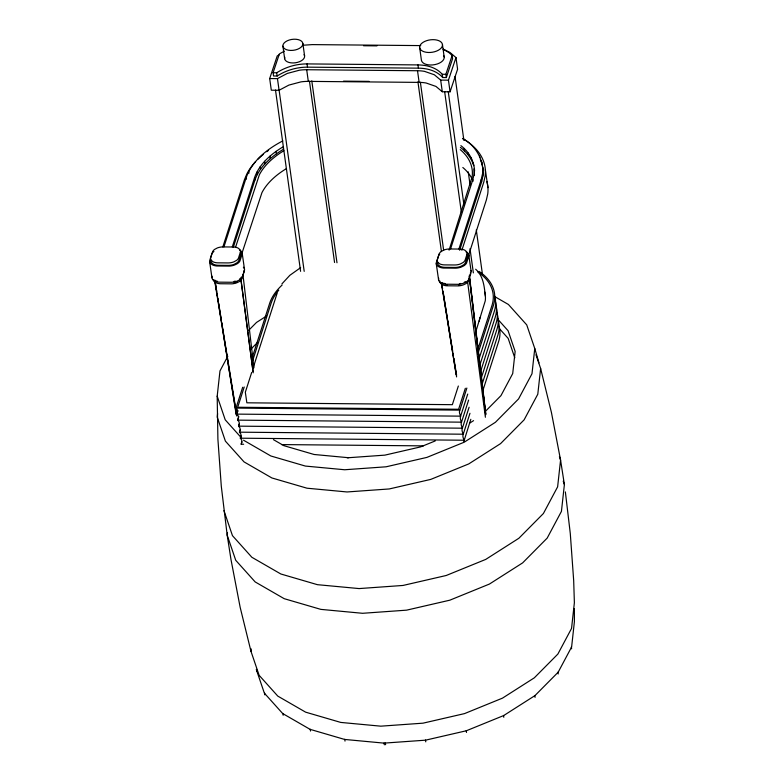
<?xml version="1.0" encoding="UTF-8"?>
<svg xmlns="http://www.w3.org/2000/svg" width="784" height="784" viewBox="0 0 784 784"><rect width="100%" height="100%" fill="white"/><g stroke="black" fill="none" stroke-linecap="round" stroke-linejoin="round"><path stroke-width="1.18" d="M474.467 175.489L474.251 168.619L474.075 174.146L472.84 179.614L450.584 248.881M459.659 250.253L481.582 181.996C486.531 165.218 477.995 146.569 462.501 138.445M482.905 176.116L482.748 167.59M463.756 441.735L470.831 419.303M565.362 491.911L570.291 533.522L573.682 580.572L574.378 602.7L571.546 628.425L557.885 654.052L534.325 677.827L502.475 698.142L464.51 713.607L423.007 723.171L380.799 726.17L340.766 722.427L305.633 712.166L277.791 696.104L259.141 675.328L250.958 651.259L240.159 607.296L231.015 559.688L227.193 535.188L221.294 486.227L217.903 439.177L217.188 396.194L219.971 370.94L227.791 356.259M217.589 413.54L217.207 417.049L225.39 441.118L244.04 461.894L271.881 477.956L307.014 488.207L347.047 491.96L389.256 488.951L430.759 479.396L468.724 463.932L500.574 443.617L524.133 419.832L537.795 394.205L540.627 368.49L535.952 354.731M227.458 532.855L227.193 535.188L235.729 560.286L255.172 581.934L284.2 598.682L320.832 609.374L362.571 613.294L406.573 610.158L449.84 600.181L489.422 584.06L522.634 562.883L547.193 538.089L561.432 511.374L564.392 484.561L560.57 460.071L551.426 412.453L540.627 368.49M250.958 651.259L251.213 648.927M385.316 743.036L385.601 744.712M494.743 296.597L508.414 304.476L526.73 324.88L534.766 348.508L531.983 373.762L518.567 398.929L495.439 422.272L464.157 442.225L426.878 457.405L386.13 466.794L344.686 469.753L305.368 466.068L270.872 455.994L243.54 440.216M212.082 276.233L211.925 276.977A10.221 5.733 -8.2 0 0 213.072 279.839L214.63 280.946A10.702 5.998 -8.2 0 0 219.177 282.152L231.701 282.269A10.702 5.998 -8.2 0 0 236.993 281.152L239.257 280.074A10.221 5.733 -8.2 0 0 242.217 277.252L242.54 276.507M243.755 273.048L243.902 272.342A9.643 5.41 -8.2 0 0 243.697 270.921M438.717 278.281L438.56 279.035A10.221 5.733 -8.2 0 0 439.697 281.887L441.255 283.004A10.702 5.998 -8.2 0 0 445.802 284.21L458.326 284.327A10.702 5.998 -8.2 0 0 463.628 283.2L465.882 282.132A10.221 5.733 -8.2 0 0 468.852 279.31L469.175 278.565M470.38 275.106L470.527 274.39A9.643 5.41 -8.2 0 0 470.322 272.979M458.934 248.959L481.229 179.546L482.552 173.666M479.191 321.136L479.994 317.598M222.832 246.94L244.402 179.81L246.901 173.832A97.765 54.811 -8.2 0 1 255.604 161.622M223.959 246.833L246.264 177.419C252.33 160.553 267.432 148.901 282.828 140.875M232.309 246.901L254.555 177.635C259.347 163.934 270.999 154.095 283.083 146.824L283.436 149.274C271.352 156.545 259.7 166.384 254.908 180.085L233.397 247.048M235.621 247.068L259.357 174.793A84.633 47.452 -8.2 0 1 283.896 150.704M241.903 253.408L261.934 192.668A84.633 47.452 -8.2 0 1 286.474 168.589M243.638 444.244L241.188 444.224L241.835 441.794A5.635 4.047 -53.7 0 0 241.541 439.716L240.325 438.197L240.972 435.777A5.635 4.047 -53.7 0 0 240.668 433.699L239.453 432.18L240.1 429.75A5.635 4.047 -53.7 0 0 239.806 427.672L238.591 426.153L239.238 423.732A5.635 4.047 -53.7 0 0 238.934 421.655L237.719 420.136L238.365 417.715A5.635 4.047 -53.7 0 0 238.071 415.638L236.846 414.119L237.503 411.688A5.635 4.047 -53.7 0 0 237.199 409.611L235.984 408.092L242.677 387.247M252.017 358.19L269.598 303.477A80.654 45.217 -8.2 0 1 282.132 285.033M244.216 386.982L237.699 407.259L458.601 409.268L465.343 388.286M252.703 360.542L271.029 303.506A79.194 44.394 -8.2 0 1 278.781 290.139M237.964 410.64L236.846 414.119L460.639 416.147L467.734 394.058M251.693 372.41L245.323 392.235L246.852 402.809L452.358 404.671L458.346 386.022M252.82 368.911L277.164 293.128M238.836 416.667L237.719 420.136L461.511 422.164L468.607 400.075M239.326 423.84L238.591 426.153L462.374 428.191L469.097 407.259M240.198 429.857L239.453 432.18L463.246 434.209L469.969 413.286M241.07 435.884L240.325 438.197L464.108 440.226L463.187 437.795A5.635 2.313 64.1 0 1 462.893 435.708L463.246 434.209L462.325 431.768A5.635 2.313 64.1 0 1 462.021 429.691L462.374 428.191L461.453 425.751A5.635 2.313 64.1 0 1 461.159 423.674L461.511 422.164L460.59 419.724A5.635 2.313 64.1 0 1 460.286 417.647L460.639 416.147L459.718 413.707A5.635 2.313 64.1 0 1 459.424 411.629L466.872 388.041M241.188 444.224L241.933 441.902M449.085 250.155L472.164 176.723A84.633 47.452 -8.2 0 0 460.247 149.607M461.884 250.272L483.816 181.986L485.169 175.988A97.765 54.811 -8.2 0 0 462.785 138.68M468.538 255.437L486.394 199.861L487.746 193.873A97.765 54.811 -8.2 0 0 486.903 181.574M475.467 332.739L485.257 300.86A71.285 39.964 -8.2 0 0 484.649 291.893M477.701 349.811L491.94 305.515A79.194 44.394 -8.2 0 0 477.819 271.979M477.701 354.329L493.381 305.505A80.654 45.217 -8.2 0 0 479.004 271.362M478.563 360.346L494.253 311.522A80.654 45.217 -8.2 0 0 494.724 296.215M479.436 366.363L495.125 317.54A80.654 45.217 -8.2 0 0 495.596 302.232M480.298 372.39L495.988 323.567A80.654 45.217 -8.2 0 0 495.841 306.299M481.17 378.407L496.86 329.584A80.654 45.217 -8.2 0 0 496.703 312.316M481.66 385.591L497.722 335.611A80.654 45.217 -8.2 0 0 497.575 318.343M482.532 391.618L498.595 341.628A80.654 45.217 -8.2 0 0 499.065 326.32M443.274 49.157L449.947 52.45L455.974 57.565L457.591 69.217L450.065 91.816L442.294 91.748L435.973 86.426L426.124 83.006A27.303 14.925 -7.9 0 0 419.136 82.389L308.308 81.379A27.303 14.925 -7.9 0 0 300.948 81.879L288.884 85.093L279.075 90.268L271.303 90.199L269.686 78.547L277.222 55.948L279.143 54.821M443.176 49.216L449.007 52.646L452.133 55.468L452.584 58.722L446.312 77.567L442.705 77.538C436.717 70.678 427.211 68.267 418.421 68.159L307.504 67.159C296.822 67.12 286.14 70.256 277.154 76.028L273.547 75.999L273.097 72.745L279.369 53.91L284.357 51.156M446.312 77.567L445.861 74.313L452.133 55.468M450.065 91.816L448.448 80.164L455.974 57.565M281.897 283.916L289.845 275.311L300.654 267.628M248.802 330.211L256.515 322.43L266.599 315.991M250.998 349.056L257.75 342.236M484.904 411.845L500.956 395.646L512.707 373.586L515.147 351.457L508.101 330.74L497.673 319.117M469.508 423.233L473.575 420.645M273.097 72.745L276.703 72.785C285.699 67.012 296.372 63.867 307.054 63.906L417.97 64.915C426.761 65.013 436.267 67.424 442.254 74.284L442.705 77.538M269.686 78.547L277.458 78.616L287.277 73.441L299.341 70.227A27.303 14.925 -7.9 0 1 306.701 69.727L417.519 70.736A27.303 14.925 -7.9 0 1 424.507 71.364L434.356 74.774L440.677 80.095L442.294 91.748M464.236 282.299L465.255 281.76M236.239 282.191L237.209 281.779M435.238 440.931L420.587 446.9L384.875 455.132L347.273 457.807M234.112 282.808L235.2 282.534M303.78 45.188L312.267 44.61L420.743 45.599M458.503 285.17L459.63 285.053M363.541 45.746L376.957 45.864M442.254 74.284L445.861 74.313M440.677 80.095L448.448 80.164M343.51 81.144L369.127 81.379M235.984 408.092L459.777 410.12M281.544 444.587L423.399 445.871M348.547 457.719L314.09 454.485L283.857 445.665L273.44 439.648M445.959 284.935L447.007 285.062M466.127 252.007L467.685 253.114A10.221 5.733 -8.2 0 1 468.822 255.976L466.519 263.15A10.221 5.733 -8.2 0 1 463.55 265.972L461.296 267.05A10.702 5.998 -8.2 0 1 455.994 268.167L443.479 268.059A10.702 5.998 -8.2 0 1 438.922 266.844L437.374 265.737A10.221 5.733 -8.2 0 1 436.227 262.875L438.54 255.702A10.221 5.733 -8.2 0 1 439.716 254.202M239.502 249.949L241.051 251.056A10.221 5.733 -8.2 0 1 242.197 253.918L239.884 261.101A10.221 5.733 -8.2 0 1 236.925 263.914L234.671 264.992A10.702 5.998 -8.2 0 1 229.369 266.109L216.845 266.001A10.702 5.998 -8.2 0 1 212.297 264.786L210.739 263.679A10.221 5.733 -8.2 0 1 209.602 260.827L211.905 253.644A10.221 5.733 -8.2 0 1 213.914 251.458M214.591 280.035L215.394 280.525M460.874 145.648C468.92 151.616 474.144 161.014 474.604 171.059M460.394 147.392C466.509 151.998 471.488 158.26 473.683 165.659L473.33 163.219M499.408 328.633L508.169 338.384L514.765 357.808M241.149 437.56L225.224 419.822L217.188 396.194M475.653 269.216C483.483 276.017 484.277 286.738 485.394 296.323M480.337 159.544L482.091 164.111L483.101 170.04M559.413 456.651L560.57 460.071L557.62 486.844L543.4 513.51L518.881 538.255L485.737 559.404L446.214 575.495L403.015 585.452L359.092 588.578L317.422 584.678L280.848 573.996L251.87 557.287L232.466 535.658L223.94 510.609M563.226 481.141L564.392 484.561M256.29 669.448L264.345 693.125L282.691 713.548L310.072 729.345L344.627 739.439L384.003 743.124L425.516 740.174L466.333 730.766L503.681 715.557L535.002 695.575L558.179 672.192L571.614 646.986L574.398 621.683L574.388 608.57M534.766 348.508L538.98 362.865M442.156 286.209L442.548 288.61M447.233 317.491L442.94 291.021L456.121 374.468M447.625 319.901L448.017 322.302M448.409 324.713L452.701 351.183M453.093 353.594L453.485 355.995M453.877 358.406L456.611 375.252M441.461 283.867L456.611 376.928M215.914 286.552L214.943 280.535L236.2 414.716M216.306 288.963L216.698 291.374M217.09 293.775L217.482 296.185M217.874 298.586L218.266 300.997M218.648 303.398L219.04 305.809M219.432 308.22L221.382 320.244M221.774 322.655L222.166 325.066M222.558 327.467L236.817 415.314M214.63 280.603L236.67 415.971M442.137 286.229L442.519 288.649M571.35 646.986L571.614 648.819M557.934 672.143L558.198 673.975M485.365 169.775L487.942 187.65M481.739 161.661L482.091 164.111M479.543 155.947L479.779 157.584M481.229 179.546L481.582 181.996M471.331 158.015L471.684 160.465M472.84 179.614L473.075 181.241M468.293 153.076L468.646 155.526M464.226 148.47L464.579 150.92M534.806 695.496L535.07 697.329M468.803 255.212L471.135 271.362M503.534 715.439L503.798 717.272M436.247 263.64L438.579 279.8M466.255 730.629L466.519 732.462M425.496 740.018L425.761 741.85M384.052 742.967L384.317 744.8M276.086 151.332L276.438 153.782M269.902 156.183L270.255 158.633M264.58 161.318L264.933 163.768M344.744 739.283L345.009 741.115M260.21 166.669L260.562 169.119M256.838 172.176L257.191 174.626M254.555 177.635L254.908 180.085M248.714 171.549L248.949 173.186M246.264 177.419L246.499 179.056M242.178 253.154L244.5 269.314M310.248 729.208L310.513 731.041M282.906 713.44L283.171 715.273M209.622 261.591L211.945 277.742M264.59 693.046L264.855 694.879M256.554 669.409L256.819 671.241M455.034 76.42L463.903 140.463M468.254 171.882L470.096 185.171M476.29 229.888L482.483 274.596M442.46 44.512A11.505 6.282 -7.9 0 1 426.094 52.254A11.505 6.282 -7.9 0 1 424.644 41.464A11.505 6.282 -7.9 0 1 442.46 44.512L444.185 57.026M448.252 91.63L463.991 205.222M470.008 248.724L473.36 272.891M444.646 91.601L461.384 212.444M419.665 47.638L421.4 60.162A11.505 6.282 -7.9 0 0 435.11 64.562A11.505 6.282 -7.9 0 0 443.587 55.468M417.97 64.915L418.421 68.159M420.371 82.232L443.636 250.194M417.519 70.736L419.136 82.389M417.931 81.82L441.441 251.586M311.797 80.86L336.983 262.758M307.054 63.906L307.504 67.159M309.455 81.222L334.562 262.483M306.701 69.727L308.308 81.379M302.859 43.453A10.065 5.498 -7.9 0 1 288.541 50.225A10.065 5.498 -7.9 0 1 287.267 40.788A10.065 5.498 -7.9 0 1 302.859 43.453L304.594 55.968M282.916 46.187L284.651 58.712M276.703 72.785L277.154 76.028M279.104 90.101L304.202 271.362M277.458 78.616L279.075 90.268M275.498 90.062L300.595 271.333M467.578 281.632L485.404 417.264M253.203 372.821L240.953 279.584L253.007 371.538M469.381 275.066L485.747 413.619M242.903 274.233L253.947 367.814M258.044 159.113A97.765 54.811 -8.2 0 1 263.238 154.448M266.727 151.724A97.765 54.811 -8.2 0 1 268.549 150.391M213.17 279.574A9.643 5.41 -8.2 0 0 214.228 281.544L215.698 282.593A10.094 5.655 -8.2 0 0 219.99 283.739L231.799 283.847A10.094 5.655 -8.2 0 0 236.797 282.789L238.924 281.77A9.643 5.41 -8.2 0 0 241.727 279.114L244.52 270.078A10.221 5.733 -8.2 0 0 244.304 268.569M217.364 281.27A10.094 5.655 -8.2 0 1 216.325 280.937M235.308 281.113A10.094 5.655 -8.2 0 1 234.063 281.427M241.423 277.046A9.643 5.41 -8.2 0 1 239.532 279.104M211.082 260.063A8.81 4.939 -8.2 0 0 211.464 262.64L213.287 264.169A9.369 5.253 -8.2 0 0 218.422 265.286L228.262 265.374A9.369 5.253 -8.2 0 0 234.073 264.365L236.876 262.875A8.81 4.939 -8.2 0 0 238.904 260.308L240.708 254.682A8.81 4.939 -8.2 0 0 240.335 252.095M243.383 267.217A10.221 5.733 -8.2 0 1 243.932 267.873M462.825 167.492A84.633 47.452 -8.2 0 1 472.076 178.889M439.775 280.907A9.643 5.41 -8.2 0 0 440.853 283.602L442.323 284.651A10.094 5.655 -8.2 0 0 446.615 285.788L458.424 285.895A10.094 5.655 -8.2 0 0 463.422 284.837L465.559 283.828A9.643 5.41 -8.2 0 0 468.352 281.172L471.155 272.126A10.221 5.733 -8.2 0 0 470.929 270.627M460.698 283.475A10.094 5.655 -8.2 0 1 459.414 283.7M445.116 283.573A10.094 5.655 -8.2 0 1 443.989 283.328M442.95 282.995A10.094 5.655 -8.2 0 1 442.019 282.583M466.96 254.153A8.81 4.939 -8.2 0 1 467.342 256.74L465.529 262.366A8.81 4.939 -8.2 0 1 463.501 264.923L460.698 266.413A9.369 5.253 -8.2 0 1 454.887 267.432L445.047 267.344A9.369 5.253 -8.2 0 1 439.922 266.227L438.089 264.698A8.81 4.939 -8.2 0 1 437.717 262.111M304.065 54.606A10.065 5.498 -7.9 0 1 295.352 62.789A10.065 5.498 -7.9 0 1 284.808 57.252M212.542 251.978L210.729 257.613A8.81 4.939 -8.2 0 0 211.112 260.19L212.934 261.719A9.369 5.253 -8.2 0 0 218.07 262.836L227.909 262.924A9.369 5.253 -8.2 0 0 233.72 261.915L236.523 260.425A8.81 4.939 -8.2 0 0 238.552 257.858L240.355 252.232A8.81 4.939 -8.2 0 0 239.982 249.645L238.15 248.116A9.369 5.253 -8.2 0 0 233.024 247.009L223.185 246.911A9.369 5.253 -8.2 0 0 217.364 247.93L214.571 249.42A8.81 4.939 -8.2 0 0 212.542 251.978M439.167 254.036L437.364 259.661A8.81 4.939 -8.2 0 0 437.737 262.248L439.569 263.777A9.369 5.253 -8.2 0 0 444.695 264.894L454.534 264.982A9.369 5.253 -8.2 0 0 460.355 263.973L463.148 262.483A8.81 4.939 -8.2 0 0 465.177 259.916L466.99 254.29A8.81 4.939 -8.2 0 0 466.607 251.703L464.785 250.174A9.369 5.253 -8.2 0 0 459.649 249.067L449.81 248.969A9.369 5.253 -8.2 0 0 443.999 249.988L441.196 251.478A8.81 4.939 -8.2 0 0 439.167 254.036M485.757 414.609L469.273 276.331L485.649 414.609"/></g></svg>
